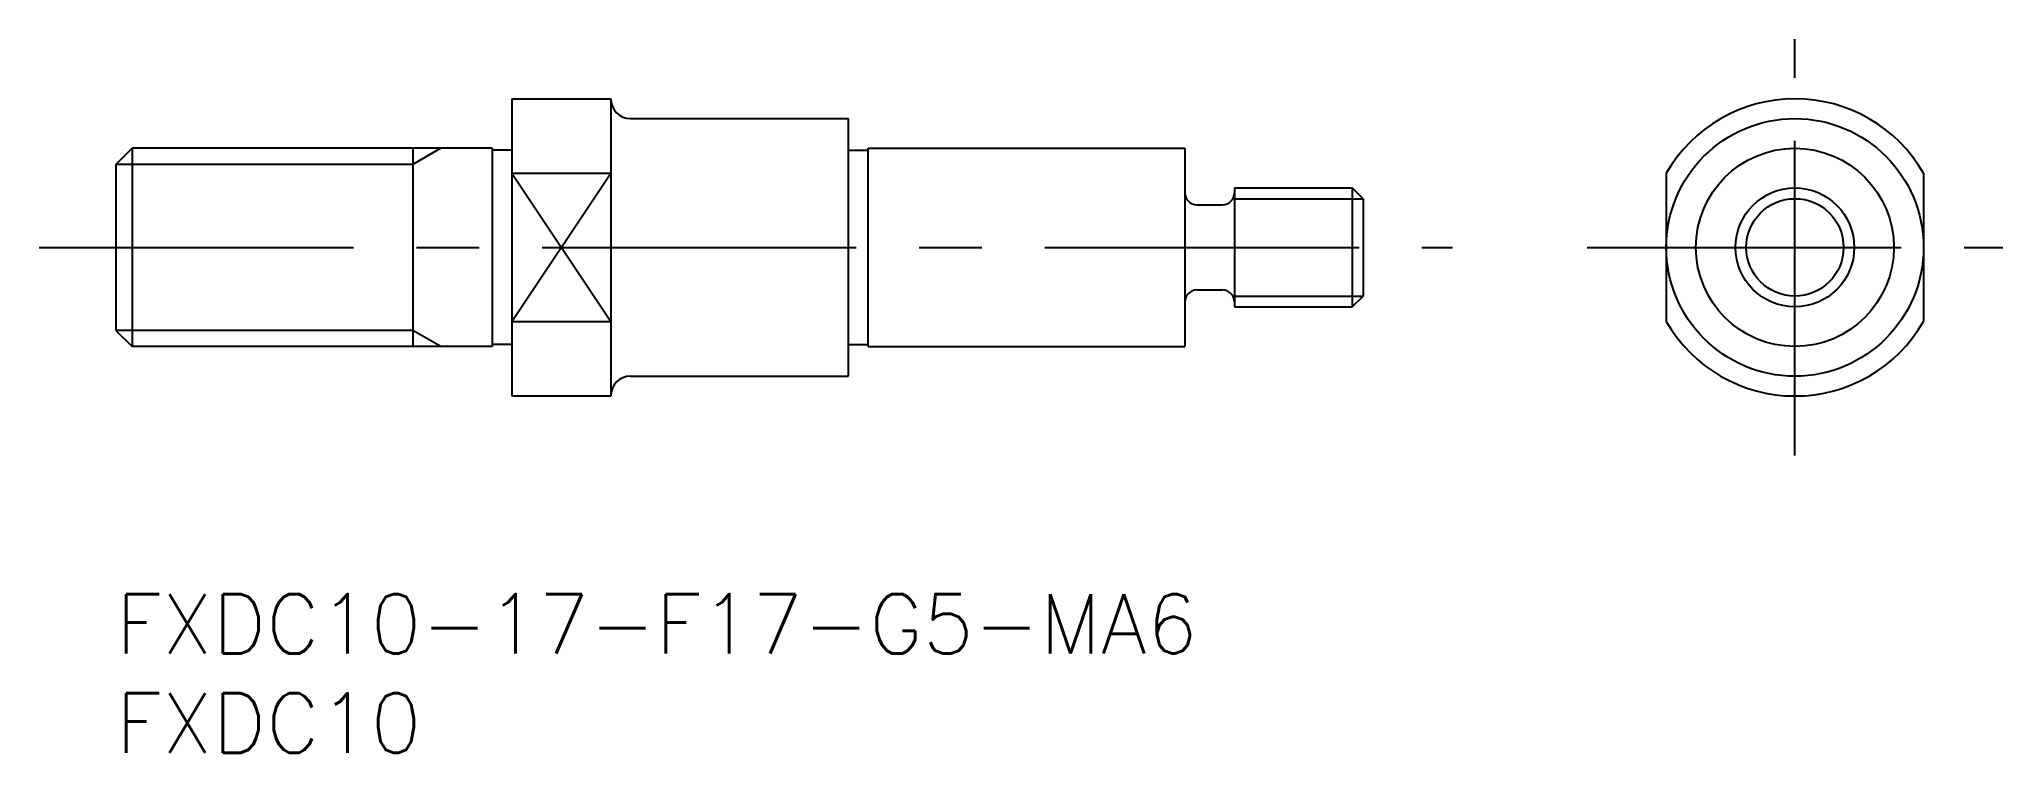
# Model space of a CAD drawing. Extents: x -3.9 to 95.3, y -8 to 28.
import ezdxf

# ---------------------------------------------------------------- set-up
doc = ezdxf.new("R2010")
doc.units = 0
doc.header["$LTSCALE"] = 0.5
doc.linetypes.add('CENTER', pattern=[50.8, 31.75, -6.35, 6.35, -6.35])
for name, color, linetype in [('MSM_CENTER', 1, 'CENTER'), ('MSM_CONTINUOUS', 7, 'CONTINUOUS'), ('MSM_NARROW', 5, 'CONTINUOUS'), ('MSM_PART_NUMBER', 7, 'CONTINUOUS')]:
    doc.layers.add(name, color=color, linetype=linetype)
doc.styles.get("Standard").update_dxf_attribs({"font": 'txt.shx', "height": 3, "bigfont": 'bigfont.shx'})

# ---------------------------------------------------------------- blocks, each defined once
blk = doc.blocks.new('*U12')
at = {"layer": 'MSM_PART_NUMBER'}
blk.add_text('FXDC10-17-F17-G5-MA6', height=3, dxfattribs=at).set_placement((0, -3))
blk = doc.blocks.new('*U13')
at = {"layer": 'MSM_PART_NUMBER'}
blk.add_text('FXDC10', height=3, dxfattribs=at).set_placement((0, -8))

msp = doc.modelspace()

# ---------------------------------------------------------------- linework, layer by layer
at = {"layer": 'MSM_CENTER'}
for p, q in [((84.816, 7), (84.816, 28)), ((-3.875, 17.5), (67.523, 17.5)), ((74.316, 17.5), (95.316, 17.5))]:
    msp.add_line(p, q, dxfattribs=at)
at = {"layer": 'MSM_CONTINUOUS'}
for p, q in [((20, 25), (20, 10)), ((20, 25), (25, 25)), ((25, 25), (25, 10)), ((26, 24), (37, 24)), ((37, 11), (37, 24)), ((0, 21.688), (0.812, 22.5)), ((0.812, 22.5), (0.812, 12.5)), ((19, 22.5), (0.812, 22.5)), ((15, 22.5), (15, 12.5)), ((19, 22.5), (19, 12.5)), ((20, 22.4), (19, 22.4)), ((37, 22.4), (38, 22.4)), ((38, 22.5), (54, 22.5)), ((38, 12.5), (38, 22.5)), ((54, 22.5), (54, 12.5)), ((0, 21.688), (0, 13.312)), ((20, 21.242), (25, 21.242)), ((78.316, 21.242), (78.316, 13.758)), ((91.316, 21.242), (91.316, 13.758)), ((56.5, 20.5), (62.458, 20.5)), ((56.5, 20.5), (56.5, 14.5)), ((63, 19.958), (62.458, 20.5)), ((62.458, 20.5), (62.458, 14.5)), ((63, 19.958), (63, 15.042)), ((54.6, 19.65), (55.9, 19.65)), ((54.6, 15.35), (55.9, 15.35)), ((62.458, 14.5), (63, 15.042)), ((56.5, 14.5), (62.458, 14.5)), ((0, 13.312), (0.812, 12.5)), ((20, 13.758), (25, 13.758)), ((19, 12.5), (0.812, 12.5)), ((20, 12.6), (19, 12.6)), ((37, 12.6), (38, 12.6)), ((38, 12.5), (54, 12.5)), ((26, 11), (37, 11)), ((20, 10), (25, 10))]:
    msp.add_line(p, q, dxfattribs=at)
for radius in [6.5, 5, 3]:
    msp.add_circle((84.816, 17.5), radius, dxfattribs=at)
for centre, radius, start, end in [((26, 25), 1, 180, 270), ((84.816, 17.5), 7.5, 29.92643, 150.07357), ((54.6, 20.25), 0.6, 180, 270), ((55.9, 20.25), 0.6, 270, 0), ((54.6, 14.75), 0.6, 90, 180), ((55.9, 14.75), 0.6, 0, 90), ((84.816, 17.5), 7.5, 209.92643, 330.07357), ((26, 10), 1, 90, 180)]:
    msp.add_arc(centre, radius, start, end, dxfattribs=at)
at = {"layer": 'MSM_NARROW'}
for p, q in [((16.406, 22.5), (15, 21.688)), ((15, 21.688), (0, 21.688)), ((20, 21.242), (25, 13.758)), ((20, 13.758), (25, 21.242)), ((56.5, 19.958), (63, 19.958)), ((56.5, 15.042), (63, 15.042)), ((15, 13.312), (0, 13.312)), ((16.406, 12.5), (15, 13.312))]:
    msp.add_line(p, q, dxfattribs=at)
msp.add_circle((84.816, 17.5), 2.458, dxfattribs=at)

# ---------------------------------------------------------------- block references
at = {"layer": 'MSM_CONTINUOUS'}
for name in ['*U12', '*U13']:
    msp.add_blockref(name, (0, 0), dxfattribs=at)

doc.saveas('drawing.dxf')
